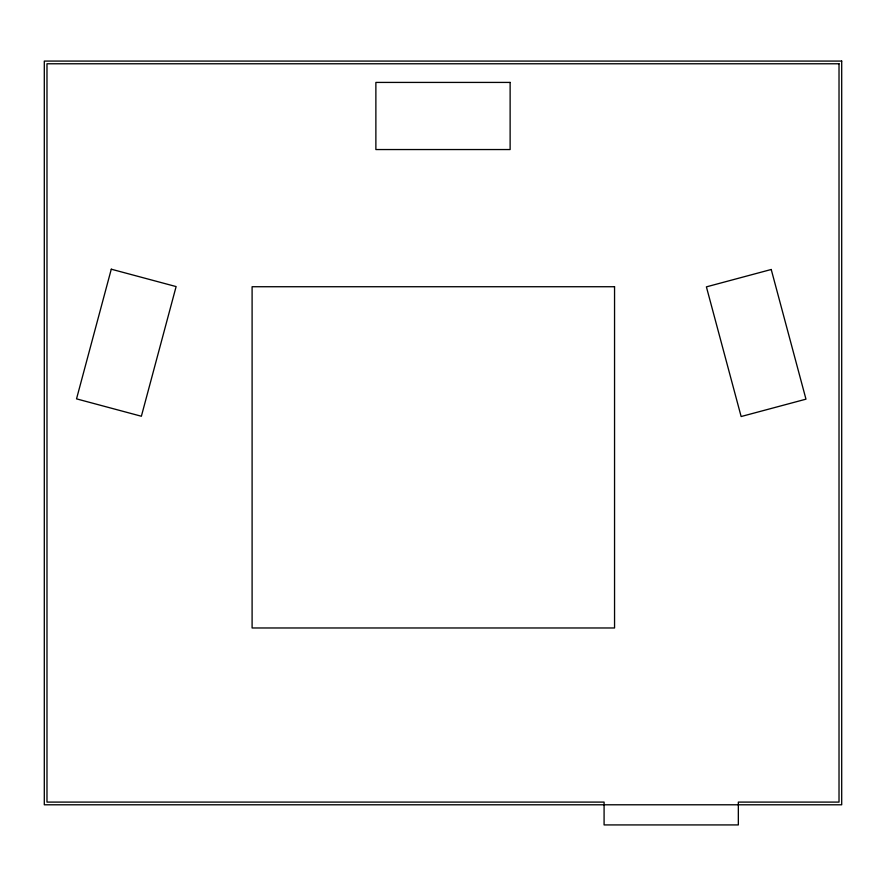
<?xml version="1.0" encoding="UTF-8"?>
<svg xmlns="http://www.w3.org/2000/svg" width="886" height="886" viewBox="0 0 886 886"><rect width="100%" height="100%" fill="white"/><g stroke="black" fill="none" stroke-linecap="round" stroke-linejoin="round"><path stroke-width="1.33" d="M111.282 269.2L76.528 398.866L141.372 416.243L176.115 286.577L111.282 269.2M771.23 269.488L706.397 286.865L741.139 416.531L805.972 399.165L771.23 269.488M841.7 61.079L44.3 61.079L44.3 804.787L841.7 804.787L841.7 61.079M839.02 63.77L46.98 63.77L46.98 802.096L604.086 802.096L604.086 824.921L738.337 824.921L738.337 802.096L839.02 802.096L839.02 63.77M510.126 82.42L375.874 82.42L375.874 149.546L510.126 149.546L510.126 82.42M614.552 286.732L252.1 286.732L252.1 627.975L614.552 627.975L614.552 286.732"/></g></svg>
